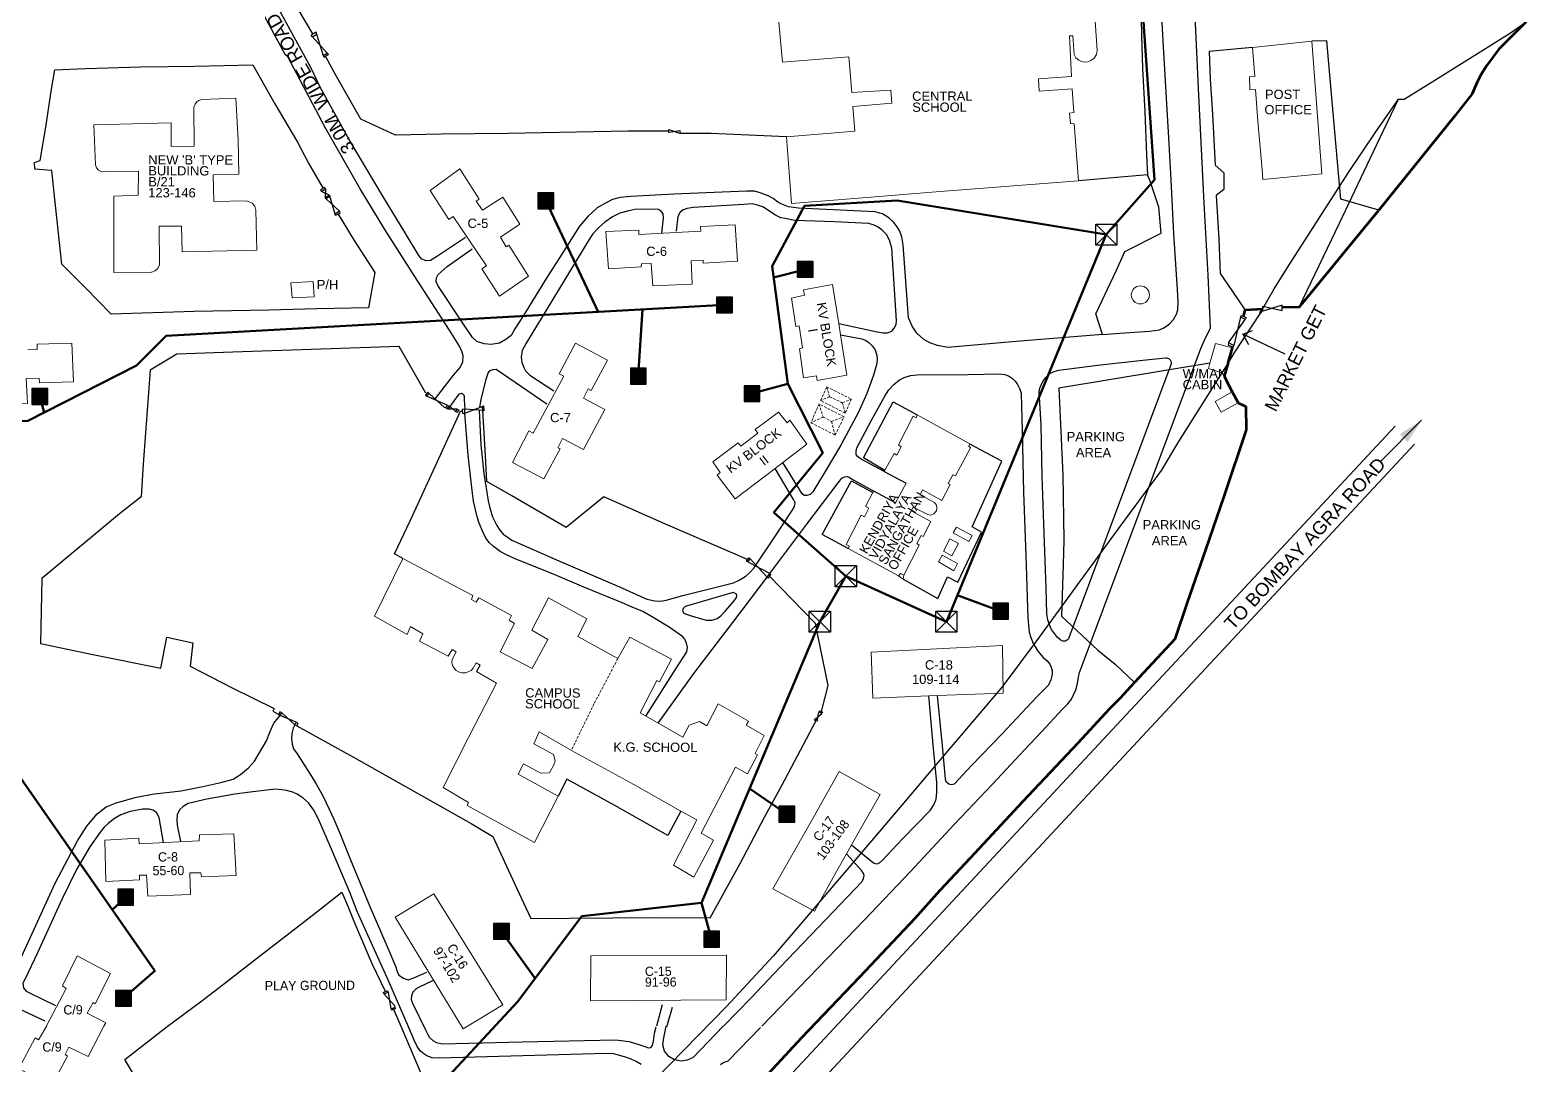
# Model space of a CAD drawing. Header units: millimetres. Extents: x 783 to 2788, y -521 to 1643.
# Drawn here: x 2505.5 to 2787.9, y -84.4 to 110.8 of the extents above; entities that cross this region are included whole.
import ezdxf

# ---------------------------------------------------------------- set-up
doc = ezdxf.new("R2010")
doc.units = ezdxf.units.MM
doc.linetypes.add('DASHDOTX2', pattern=[50.8, 25.4, -12.7, 0, -12.7])
doc.linetypes.add('DASHED', pattern=[0.75, 0.5, -0.25])
for name, color, linetype, lineweight in [('Boudary Wall', 6, 'DASHDOTX2', 60), ('Building', 1, 'Continuous', 9), ('Shed', 12, 'DASHED', 9), ('Water Supply Line', 5, 'Continuous', 50)]:
    doc.layers.add(name, color=color, linetype=linetype, lineweight=lineweight)
for name, color, linetype in [('Compound Wall', 203, 'Continuous'), ('Fencing', 7, 'FENCELINE3'), ('Gate', 3, 'Continuous'), ('Road', 7, 'Continuous'), ('Road Binding', 203, 'DASHDOTX2'), ('Text Building', 7, 'Continuous'), ('Text Road', 3, 'Continuous'), ('Valve', 17, 'Continuous'), ('Water Meter', 11, 'Continuous')]:
    doc.layers.add(name, color=color, linetype=linetype)
doc.styles.add('ROMAND', font='sanss___.ttf', dxfattribs={"height": 5})
doc.linetypes.add('FENCELINE3', pattern='A,0.5,-0.2,["X",Standard,S=0.1,R=0,X=-0.1,Y=-0.05],-0.25', length=0.95)

# ---------------------------------------------------------------- blocks, each defined once
blk = doc.blocks.new('ARROW1')
blk.add_line((-0.17, -0.06), (-4.44, -1.01))
blk.add_solid([(-4.44, -1.01), (-2.49, -1.01), (-2.65, -0.18)])
blk = doc.blocks.new('ACAD-Master Plan')
at = {"layer": 'Boudary Wall'}
for points in [[(358.43, 389.5), (355.65, 386.7), (353.3, 384.31), (350.96, 381.22), (349.85, 379.36), (349.11, 378), (348.24, 375.89), (345.05, 371.81), (330.61, 353.92)], [(315.56, 335.63), (317.15, 337.53), (324.25, 346.21), (330.61, 353.92)], [(305.07, 333.9), (305.38, 335.06)], [(308.25, 334.53), (308.7, 335.27), (305.38, 335.06)], [(315.56, 335.63), (312.37, 335.55)], [(302.18, 325.15), (302.98, 327.95)], [(302.18, 325.15), (301.45, 322.62), (302.87, 319.76), (304.08, 317.58)], [(304.08, 317.58), (305.54, 316.9), (305.55, 312.51), (301.35, 299.89), (297.97, 290.04), (294.41, 279.88), (292.11, 272.98), (284.51, 264.81)], [(106.99, 82.18), (112.93, 82.14), (121.86, 91.44), (136.41, 106.8), (145.79, 116.72), (158.84, 130.68), (172.78, 145.44), (176.33, 149.24), (181.72, 155.06), (189.34, 163.21), (205.95, 180.82), (210.66, 185.85), (221.71, 197.77), (232.64, 209.23), (243.1, 220.32), (247.78, 225.55), (253.53, 231.66), (263.47, 242.38), (273.86, 253.42), (279.81, 259.9), (281.83, 261.91), (284.51, 264.81)]]:
    blk.add_lwpolyline(points, dxfattribs=at)
at = {"layer": 'Building'}
for points in [[(217.29, 390.1), (218.02, 381.91), (230.55, 382.89), (231.13, 376.14), (238.47, 376.61), (238.66, 374.13), (231.33, 373.52), (231.69, 368.84), (218.82, 367.81), (219.74, 355.22), (230.08, 356.03), (247.79, 357.48), (273.94, 359.51)], [(277.1, 389.71), (277.43, 384.11), (277.33, 383.35), (276.88, 382.66), (276.26, 382.22), (275.67, 381.94), (275.04, 381.91), (274.52, 382.01), (273.97, 382.25), (273.45, 382.73), (273.1, 383.32), (272.88, 386.83), (272.22, 386.83), (272.59, 379.17), (266.36, 378.73), (266.5, 376.42), (272.7, 376.87), (273.02, 372.36), (272.23, 372.23), (272.41, 370.3), (273.13, 370.24), (273.94, 359.51)], [(317.96, 385.83), (319.85, 360.78), (308.75, 359.74), (308.57, 361.59), (307.8, 370.75), (307.37, 376.71), (306.28, 376.69), (306.24, 379.12), (307.19, 379.21), (306.77, 384.67)], [(317.96, 385.83), (306.77, 384.67)], [(229, 330.4), (230.21, 322.79), (224.59, 321.78), (224.48, 322.69), (222.03, 322.32), (221.24, 327.8), (221.81, 327.97), (221.19, 332.09), (220.53, 332), (219.73, 337.33), (222.18, 337.9), (222.03, 338.9), (227.49, 339.94), (228.66, 332.58)], [(229, 330.4), (228.66, 332.58)], [(71.25, 327.53), (66.31, 327.45), (66.25, 328.32), (59.82, 328.19), (60.34, 320.99), (66.8, 321.1), (66.8, 321.9), (68.59, 321.97), (68.92, 317.37), (75.48, 317.46), (75.24, 322.15), (77.72, 322.25), (77.74, 321.36), (84.18, 321.56), (83.85, 328.84), (77.31, 328.67), (77.31, 327.63), (75.57, 327.6)], [(302.98, 327.95), (299.8, 328.77), (298.74, 325.07)], [(302.18, 325.15), (302.98, 327.95)], [(298.74, 325.07), (298.45, 324.07), (301.01, 323.27)], [(301.01, 323.27), (302.18, 325.15)], [(302.94, 319.64), (299.74, 317.82), (300.83, 315.82), (304.08, 317.58)], [(216.64, 305.17), (209.09, 299.47), (205.67, 303.93), (206.27, 304.45), (204.91, 306.42), (209.64, 310.02), (210.18, 309.41), (213.37, 311.84), (212.9, 312.56), (217.27, 315.82), (218.89, 313.82), (219.44, 314.29), (222.65, 309.77), (218.13, 306.3)], [(243.47, 315.28), (243.28, 314.76), (242.7, 315.05), (239.93, 309.66), (240.42, 309.29), (239.63, 307.69), (239.12, 308.03), (237.25, 304.62)], [(240.92, 285.03), (243.86, 290.73), (243.4, 291.02), (244.24, 292.53), (244.61, 292.36), (246.06, 295.18), (242.33, 297.19), (242.73, 297.88), (245.48, 296.47), (246.06, 296.38), (246.6, 296.61), (247.09, 297.18), (247.2, 297.7), (247.11, 298.25), (246.71, 298.76), (244.01, 300.24), (244.46, 301.13), (248.09, 299.16), (249.7, 302.16), (249.3, 302.36), (250.21, 303.99), (250.67, 303.78), (253.54, 309.06), (253.2, 309.38), (253.42, 309.81), (243.47, 315.28)], [(216.64, 305.17), (218.13, 306.3)], [(237.25, 304.62), (241.36, 302.41)], [(241.36, 302.41), (239.4, 298.67)], [(230.46, 290.05), (230.68, 290.5), (230.08, 290.83), (232.9, 296.34), (233.54, 296.07), (234.31, 297.7), (233.73, 297.99), (235.12, 300.62)], [(235.28, 300.93), (235.12, 300.62)], [(239.4, 298.67), (235.28, 300.93)], [(175.66, 243.3), (171.19, 234.59), (158.48, 241.59), (158.74, 242.14), (153.98, 244.98), (158.74, 254.4), (164.04, 264.67), (160.26, 266.83), (160.94, 268.07), (160.19, 268.49), (159.66, 267.46), (159.24, 267.05), (158.67, 266.77), (158.18, 266.59), (157.5, 266.62), (156.88, 266.77), (156.44, 267.05), (156.03, 267.46), (155.72, 268), (155.61, 268.54), (155.64, 269.11), (156.42, 270.57), (155.65, 271.01), (154.94, 269.75), (149.49, 272.61), (150.14, 273.97), (147.81, 275.34), (147.14, 273.86), (141.02, 277.3), (146.36, 288.19)], [(186.95, 269.29), (179.4, 273.45), (181.1, 276.77), (173.88, 280.76), (170.72, 274.67), (173.73, 272.89), (170.8, 267.4), (164.74, 270.6), (167.46, 275.91), (166.41, 276.57), (166.87, 277.43), (160.7, 280.74), (160.19, 279.96), (159.32, 280.47), (159.6, 281.23), (155.61, 283.3), (146.36, 288.19)], [(230.46, 290.05), (239.94, 284.92)], [(239.94, 284.92), (240.29, 285.38), (240.92, 285.03)], [(239.94, 284.92), (240.85, 284.3)], [(240.85, 284.3), (240.92, 285.03)], [(198.86, 240.49), (201.85, 238.85), (197.43, 230.33), (201.27, 228.05), (205, 235.04), (202.68, 236.31), (209.15, 248.77), (211.42, 247.52), (213.33, 251.15), (212.9, 251.41), (214.58, 254.77), (211.18, 256.72), (211.61, 257.49), (205.86, 260.76), (203.75, 256.62), (202.35, 257.43), (200.43, 256.72), (199.19, 254.44), (191.15, 259.06), (194.31, 265.18), (194.79, 264.93), (197.07, 269.19), (189.19, 273.37), (186.95, 269.29)], [(247.29, 262.31), (259.72, 262.8), (259.55, 271.78), (234.79, 270.51), (235.11, 261.83), (245.69, 262.24)], [(245.69, 262.24), (247.29, 262.31)], [(178.17, 251.95), (172.11, 255.46), (171.06, 253.18), (174.81, 251.18), (175.12, 250), (174.95, 249.37), (174.07, 247.75), (172.41, 247.64), (169.12, 249.42), (168.15, 247.49), (175.66, 243.3)], [(198.86, 240.49), (189.97, 245.51), (178.17, 251.95)], [(231.08, 234.13), (236.47, 243.62), (228.71, 247.98), (223.78, 239.09), (216.21, 225.85), (224.05, 221.63), (228.53, 229.64), (230.14, 232.47)], [(230.14, 232.47), (231.08, 234.13)], [(79.11, 200), (77.56, 197.3), (76.92, 197.68), (73.87, 191.91), (79.96, 188.52), (83.03, 194.24), (82.58, 194.57), (83.3, 195.92), (86.94, 194.17), (89.93, 199.88), (90.25, 200.55), (86.78, 202.34), (87.88, 204.35), (88.26, 204.14), (91.16, 209.82), (84.89, 213.16), (82.07, 207.52), (82.81, 207.04), (79.1, 199.98)]]:
    blk.add_lwpolyline(points, dxfattribs=at)
for points in [[(114.84, 375.07), (115.24, 367.22), (115.39, 360.76), (110.52, 360.61), (110.66, 355.56), (116.75, 355.69), (117.36, 355.55), (117.9, 355.24), (118.42, 354.73), (118.6, 353.97), (118.8, 346.38), (104.67, 346.08), (104.59, 350.95), (100.36, 350.95), (100.4, 343.61), (100.1, 342.93), (99.58, 342.51), (98.87, 342.23), (91.81, 342.19), (91.8, 356.59), (96.4, 356.77), (96.45, 361.33), (89.98, 361.17), (89.37, 361.25), (88.92, 361.5), (88.54, 361.93), (88.35, 362.51), (88, 370.06), (102.6, 370.42), (102.63, 365.99), (106.98, 366.05), (106.92, 373.42), (107.12, 373.97), (107.44, 374.39), (107.82, 374.68), (108.39, 374.83)], [(157.13, 361.76), (151.51, 357.63), (155.03, 352.19), (155.87, 352.75), (162.13, 343.44), (161.29, 342.86), (164.6, 337.73), (170.06, 341.5), (166.34, 347.32), (165.89, 347.02), (164.81, 348.82), (168.44, 351.32), (165.24, 356.41), (161.41, 353.92), (160.23, 355.67), (160.74, 356.01)], [(209.1, 351.2), (202.58, 350.87), (202.6, 349.97), (190.94, 349.33), (190.9, 350.18), (184.65, 349.89), (185.2, 342.9), (191.35, 343.24), (191.39, 343.84), (193.24, 343.85), (193.54, 339.66), (200.96, 339.99), (200.77, 344.37), (203.03, 344.48), (203.05, 343.96), (209.55, 344.29)], [(129.41, 340.47), (125.22, 340.2), (125.44, 337.38), (129.62, 337.6)], [(178.93, 328.82), (184.98, 325.61), (181.92, 319.93), (181.35, 320.24), (180.47, 318.43), (184.49, 316.31), (180.46, 308.76), (176.49, 310.87), (175.64, 309.11), (176.03, 308.87), (172.99, 303.22), (167.03, 306.32), (170.13, 312.31), (170.99, 311.82), (176.74, 322.6), (175.88, 323.07)], [(250.87, 294.12), (253.84, 292.55), (253.23, 291.4), (250.24, 293.01)], [(249.63, 291.93), (251.29, 291.04), (250.01, 288.69), (248.43, 289.57)], [(248.19, 288.81), (251.09, 287.25), (250.37, 285.88), (247.47, 287.59)], [(114.43, 236.22), (107.96, 236.03), (107.91, 234.9), (96.54, 234.31), (96.49, 235.41), (90.09, 234.99), (90.25, 227.2), (96.63, 227.51), (96.65, 228.41), (97.95, 228.43), (98.19, 224.42), (106.28, 224.77), (106.11, 228.85), (108.2, 228.87), (108.36, 228.07), (114.87, 228.36)], [(152.23, 224.91), (165.26, 203.94), (157.73, 199.42), (144.9, 220.48)], [(207.46, 213.33), (207.42, 204.87), (181.81, 204.69), (181.82, 213.17)]]:
    blk.add_lwpolyline(points, close=True, dxfattribs=at)
at = {"layer": 'Building', "linetype": 'DASHED'}
blk.add_lwpolyline([(186.95, 269.29), (182.44, 260.73), (178.17, 251.95)], dxfattribs=at)
at = {"layer": 'Building'}
for start, end in [(90, 270), (270, 90)]:
    blk.add_arc((285.6, 337.95), 1.71, start, end, dxfattribs=at)
at = {"layer": 'Compound Wall'}
for points in [[(285.85, 397.12), (285.68, 393.02), (285.79, 387), (286.02, 380.69), (286.44, 372.53), (286.75, 364.3), (286.93, 360.59)], [(134.15, 353.22), (137.18, 348.22), (141.04, 342.17), (139.86, 335.48), (130.12, 335.34), (121.06, 335.09), (106.94, 334.8), (91.31, 334.34), (86.41, 339.3), (81.95, 343.78), (80.63, 356.04), (80.06, 361.44), (76.88, 361.68), (76.8, 362.94), (77.9, 363.33), (78.93, 369.61), (80.05, 376.76), (80.66, 380.44), (86.53, 380.72), (96.8, 381), (107.09, 381.14), (118.05, 381.39), (122.21, 374.01), (126.48, 366.79), (128.57, 362.8), (131.31, 358.06)], [(315.56, 335.63), (323.23, 351.51), (330.19, 366.2), (334.37, 374.88)], [(286.93, 360.59), (273.94, 359.51)], [(278.48, 330.45), (277.17, 334.39), (281.09, 342.61), (282.67, 346.16), (289.52, 349.58), (289.06, 354.5), (287.47, 359.45), (286.93, 360.59)], [(150.7, 319.37), (145.64, 328.22), (114.24, 327.13), (103.7, 326.74), (98.63, 323.76), (97.32, 306.02), (96.92, 299.85), (92.86, 296.6), (78.21, 284.4), (77.93, 272.15), (87.83, 270.09), (100.64, 267.49), (101.81, 273.33), (106.72, 272.3), (106.17, 267.85), (114.14, 263.8), (122.08, 259.86), (121.8, 259.4), (122.93, 258.74)], [(298.74, 325.07), (270.22, 320.34), (270.95, 304.01), (271.16, 291.65), (271.04, 287.06), (270.72, 277.29), (277.6, 270.87), (280.85, 268.27), (284.51, 264.81)], [(126.32, 256.63), (137.01, 250.69), (159.23, 238.18), (163.37, 235.73), (167.41, 226.85), (170.49, 220.22), (177.76, 220.3), (194.12, 220.42), (204.39, 220.34), (210.02, 230.59), (214.62, 239.33), (217.99, 245.49), (224.35, 257.51)]]:
    blk.add_lwpolyline(points, dxfattribs=at)
at = {"layer": 'Fencing', "linetype": 'FENCELINE3'}
for points in [[(129.38, 387.23), (125.61, 393.66), (119.62, 404.42), (112.4, 417.06), (109.47, 422.49), (106.2, 428.18), (99.65, 439.67), (93.27, 450.96), (90.07, 456.48), (99.92, 457.01), (117.63, 457.86), (138.53, 458.95), (148.21, 459.65), (153.07, 459.95), (157.15, 457.76), (169, 458.65), (189.71, 460.09), (191.01, 457.98), (193.6, 458.51), (197.29, 455.64), (201.58, 455.66)], [(306.77, 384.67), (305.42, 384.53), (298.57, 383.88), (298.77, 378.7), (299.25, 372.04), (299.7, 362.42), (301.38, 360.99), (301.39, 357.82), (299.92, 356.7), (300.42, 348.54), (300.67, 342.02), (302.88, 338.8), (305.38, 335.06)], [(330.61, 353.92), (323.44, 356.02), (322.5, 366.58), (320.83, 385.91), (317.96, 385.83)], [(196.57, 368.88), (188.85, 368.84), (166.21, 368.45), (153.57, 368.31), (144.99, 368.1), (138.44, 371.1), (133.77, 379.3), (131.75, 383.01)], [(218.82, 367.81), (204.54, 368.41), (198.9, 368.4)], [(237.35, 304.8), (233.33, 307.19), (238.95, 317.75), (243.47, 315.28)], [(146.36, 288.19), (144.77, 289.04), (147.81, 295.43), (153.53, 307.86), (157.25, 315.99), (157.6, 315.99)], [(211.41, 287.98), (196.38, 294.5), (184.3, 299.81), (177.16, 294.06), (166.93, 300.01), (162.21, 302.73), (161.98, 307.6), (161.45, 316.15)], [(240.85, 284.3), (247.35, 280.65), (249.21, 284.76), (251.14, 283.71), (255.6, 293.16), (253.82, 294.16), (259.46, 306.56), (253.56, 309.73)], [(230.46, 290.05), (225.52, 292.7), (231.07, 302.86), (235.12, 300.62)], [(215.6, 284.85), (224.23, 275.97), (224.65, 273.72), (226.58, 264.23), (225.35, 259.33)], [(198.86, 240.49), (196.36, 235.91), (186.37, 241.54), (177.3, 246.52), (175.66, 243.3)], [(144.56, 203.1), (146, 199.92), (154.47, 179.98), (116.68, 155.32), (93.84, 193.59), (101.87, 199.86), (108.41, 204.71), (113.08, 208.25), (118.72, 212.65), (129.25, 220.79), (134.83, 225.21), (135.97, 222.58), (137.1, 219.72), (140.52, 211.76), (143.06, 206.41)]]:
    blk.add_lwpolyline(points, dxfattribs=at)
at = {"layer": 'Gate'}
for points in [[(129.27, 386.69), (129.05, 387.01), (129.38, 387.23)], [(129.27, 386.69), (130.08, 387.19)], [(129.38, 387.23), (129.93, 387.59), (130.08, 387.19)], [(130.08, 387.19), (131.29, 383.15)], [(132.04, 383.61), (129.27, 386.69)], [(131.29, 383.15), (132.04, 383.61)], [(131.29, 383.15), (131.48, 382.86), (131.75, 383.01)], [(132.04, 383.61), (132.25, 383.3), (131.75, 383.01)], [(131.73, 357.96), (131.59, 358.23), (130.8, 357.74), (130.98, 357.5)], [(130.98, 357.5), (131.73, 357.96)], [(132.44, 356.8), (130.98, 357.5)], [(131.73, 357.96), (131.69, 356.35)], [(131.69, 356.35), (132.44, 356.8)], [(131.88, 356.08), (131.69, 356.35)], [(132.58, 356.56), (131.88, 356.08)], [(131.88, 356.08), (134.38, 353.73)], [(132.44, 356.8), (132.58, 356.56)], [(133.59, 353.22), (132.58, 356.56)], [(134.38, 353.73), (133.59, 353.22)], [(134.15, 353.22), (133.67, 352.96), (133.59, 353.22)], [(134.15, 353.22), (134.54, 353.43), (134.38, 353.73)], [(304.54, 333.76), (303.27, 328.42)], [(304.54, 333.76), (304.64, 334.08), (305.07, 333.9)], [(305.36, 333.31), (304.54, 333.76)], [(305.07, 333.9), (305.55, 333.7), (305.36, 333.31)], [(302.27, 328.88), (305.36, 333.31)], [(302.27, 328.88), (302.18, 328.54), (303.11, 328.06), (303.27, 328.42)], [(303.27, 328.42), (302.27, 328.88)], [(151.34, 319.33), (151.1, 319.62), (150.62, 319.03), (150.85, 318.82)], [(150.85, 318.82), (151.34, 319.33)], [(154.46, 316.61), (154.22, 316.69), (151.34, 319.33)], [(154.75, 317.16), (150.85, 318.82)], [(154.46, 316.61), (154.75, 317.16)], [(154.7, 316.47), (154.46, 316.61)], [(154.98, 317.03), (154.7, 316.47)], [(154.91, 316.35), (154.7, 316.47)], [(154.75, 317.16), (154.98, 317.03)], [(155.26, 316.87), (154.91, 316.35)], [(154.98, 317.03), (155.26, 316.87)], [(155.26, 316.87), (156.37, 315.87)], [(158.09, 315.63), (161.34, 316.9)], [(161.41, 316.16), (161.68, 316.1), (161.64, 316.92), (161.34, 316.9)], [(161.34, 316.9), (161.41, 316.16)], [(156.63, 316.36), (154.91, 316.35)], [(156.63, 316.36), (156.93, 316.28), (156.64, 315.76), (156.37, 315.87)], [(156.37, 315.87), (156.63, 316.36)], [(158.04, 316.36), (157.56, 316.32), (157.64, 315.59), (158.09, 315.63)], [(160.76, 316.2), (158.04, 316.36)], [(158.09, 315.63), (158.04, 316.36)], [(161.41, 316.16), (160.76, 316.2)], [(211.46, 287.56), (211.21, 287.71), (211.68, 288.32), (211.94, 288.11)], [(211.46, 287.56), (211.94, 288.11)], [(212.9, 286.79), (211.46, 287.56)], [(211.94, 288.11), (215.13, 284.66)], [(215.63, 285.33), (212.9, 286.79)], [(215.13, 284.66), (215.63, 285.33)], [(215.6, 284.85), (215.82, 285.16), (215.63, 285.33)], [(215.6, 284.85), (215.33, 284.47), (215.13, 284.66)], [(224.35, 257.51), (224.08, 257.69), (224.29, 257.94)], [(224.29, 257.94), (225.46, 258.94)], [(224.67, 257.67), (224.29, 257.94)], [(224.67, 257.67), (224.52, 257.4), (224.35, 257.51)], [(224.67, 257.67), (224.81, 258.99), (224.96, 259.22)], [(224.96, 259.22), (225.11, 259.45), (225.59, 259.2), (225.46, 258.94)], [(225.46, 258.94), (224.96, 259.22)], [(142.84, 205.94), (142.71, 206.26), (143.42, 206.57), (143.62, 206.33)], [(143.62, 206.33), (142.84, 205.94)], [(144.16, 203.2), (143.62, 206.33)], [(144.9, 203.49), (144.83, 203.73), (142.84, 205.94)], [(144.16, 203.2), (144.9, 203.49)], [(144.56, 203.1), (144.99, 203.26), (144.9, 203.49)], [(144.16, 203.2), (144.23, 202.97), (144.56, 203.1)]]:
    blk.add_lwpolyline(points, dxfattribs=at)
for points in [[(196.57, 369.19), (198.78, 368.39), (198.74, 368.92), (196.57, 368.63)], [(312.37, 335.55), (312.37, 335.99), (308.7, 334.87), (308.7, 335.82), (312.38, 335)]]:
    blk.add_lwpolyline(points, close=True, dxfattribs=at)
at = {"layer": 'Gate', "ltscale": 5}
for points in [[(123.51, 259.05), (123.14, 259.22), (122.93, 258.74), (123.22, 258.57)], [(123.17, 258.53), (123.51, 259.05), (125.99, 256.81), (126.24, 257.3), (123.22, 258.57)], [(126.24, 257.3), (126.54, 257.13), (126.32, 256.63), (125.99, 256.81)]]:
    blk.add_lwpolyline(points, dxfattribs=at)
at = {"layer": 'Road'}
for p, q in [((333.73, 313.19), (205.72, 175.85)), ((337.38, 309.78), (209.33, 172.4)), ((205.72, 175.85), (156.35, 125.3)), ((209.33, 172.4), (159.92, 121.81)), ((156.35, 125.3), (128.38, 96.67)), ((159.92, 121.81), (132.02, 93.23)), ((128.38, 96.67), (48.22, 9.22)), ((132.02, 93.23), (51.95, 5.88)), ((48.22, 9.22), (16.51, -27.09)), ((51.95, 5.88), (19.28, -31.51)), ((16.51, -27.09), (-15.72, -35.91)), ((19.28, -31.51), (-14.42, -40.74)), ((-15.72, -35.91), (-96.38, -57.15)), ((-14.42, -40.74), (-95.07, -61.97)), ((-96.38, -57.15), (-173.8, -78.77)), ((-95.07, -61.97), (-172.44, -83.59)), ((-173.8, -78.77), (-300.1, -114.53)), ((-172.44, -83.59), (-298.75, -119.35)), ((-300.1, -114.53), (-334.07, -123.94)), ((-298.75, -119.35), (-332.85, -128.79)), ((-334.07, -123.94), (-483.57, -157.94)), ((-726.24, -129.88), (-767.97, -138.04)), ((-658.79, -139.74), (-726.24, -129.88)), ((-332.85, -128.79), (-483.01, -162.94)), ((-726.12, -134.95), (-766.66, -142.88)), ((-659.51, -144.69), (-726.12, -134.95)), ((-767.97, -138.04), (-793.09, -146.85)), ((-601.8, -147.97), (-658.79, -139.74)), ((-766.66, -142.88), (-790.92, -151.39)), ((-793.09, -146.85), (-811.71, -158.37)), ((-602.61, -152.9), (-659.51, -144.69)), ((-547.98, -157.96), (-601.8, -147.97)), ((-790.92, -151.39), (-808.29, -162.13)), ((-548.44, -162.96), (-602.61, -152.9)), ((-483.57, -157.94), (-547.98, -157.96)), ((-811.71, -158.37), (-850.86, -210.06)), ((-808.29, -162.13), (-846.88, -213.07)), ((-483.01, -162.94), (-548.44, -162.96))]:
    blk.add_line(p, q, dxfattribs=at)
for points in [[(296.8, 327.36), (297, 327.83), (297.5, 328.95), (297.99, 329.95), (298.49, 330.94), (298.86, 331.73), (298.4, 341.67), (297.65, 355.25), (296.58, 376.99), (295.94, 390.6)], [(158.17, 348.81), (152.72, 345.12), (151.59, 344.47), (150.69, 344.39), (149.87, 344.77), (149.4, 345.36), (146.77, 349.64), (142.58, 356.56), (136.28, 367.17), (130.83, 377.06), (129.05, 380.77), (122.87, 392.04)], [(152.49, 318.37), (155.92, 322.81), (157.19, 324.26), (157.66, 325.33), (157.73, 326.48), (157.58, 327.13), (157.04, 328.28), (155.17, 331.27), (148.48, 341.63), (142.93, 350.3), (138.32, 357.97), (131.7, 369.53), (124.62, 382.89), (124.12, 383.33), (117.64, 395.4)], [(278.48, 330.45), (281.74, 330.72), (287.35, 331.13), (289.21, 331.38), (290.19, 331.8), (291.11, 332.48), (291.87, 333.32), (292.42, 334.33), (292.67, 335.13), (292.75, 336.57), (292.62, 338.94), (291.91, 349.48), (291.42, 359.69), (290.99, 367.63), (289.97, 384.79), (289.48, 394.03), (289.16, 394.88), (288.81, 395.41), (288.37, 395.9), (287.76, 396.41), (287.18, 396.77), (286.39, 397.17)], [(278.48, 330.45), (261.42, 329.07), (249.26, 328.01), (247.3, 328.39), (245.85, 328.89), (244.7, 329.53), (243.43, 330.75), (242.5, 332.02), (241.82, 333.62), (240.8, 347.39), (240.59, 348.91), (240.17, 349.96), (239.71, 350.81), (239.07, 351.65), (238.13, 352.49), (236.94, 353.25), (235.48, 353.63), (221.03, 354.34), (219.2, 354.59), (217.88, 355.1), (217.07, 355.52), (216.3, 356.15), (215.32, 356.66), (213.79, 357.21), (212.76, 357.51), (211.23, 357.55), (197.52, 356.94), (189.38, 356.54), (187.4, 356.33), (185.91, 355.95), (184.59, 355.28), (183.05, 354.36), (181.27, 352.72), (179.74, 350.95), (175.91, 344.92), (173.53, 341.21), (169.14, 334.04), (167.52, 331.55), (166.8, 330.29), (165.78, 329.53), (164.59, 328.86), (163.06, 328.57), (161.69, 328.7), (160.33, 329.17), (159.52, 329.89), (157.81, 332.42), (152.97, 339.72), (152.67, 340.48), (152.71, 341.2), (153.04, 341.83), (154.7, 343.3), (159.43, 346.66)], [(195.24, 349.63), (195.55, 352.43), (195.49, 353.26), (195.04, 353.79), (194.51, 354.15), (190.16, 354.05), (189.04, 353.83), (187.3, 353.36), (185.93, 352.7), (184.47, 351.7), (183.27, 350.62), (182.24, 349.49), (181.42, 348.19), (174.59, 337.04), (169.63, 328.87), (168.87, 327.47), (168.7, 326.22), (168.81, 325.2), (169.18, 324.25), (169.54, 323.59), (170.3, 322.81), (174.88, 319.86)], [(228.66, 332.58), (235.94, 330.96), (237.06, 330.76), (237.87, 330.76), (238.66, 331.1), (239.14, 331.68), (239.48, 332.34), (239.59, 333.12), (238.65, 346.78), (238.24, 348.31), (237.65, 349.36), (236.87, 350.19), (236.08, 350.75), (235.35, 351.11), (234.34, 351.44), (227.83, 351.76), (220.36, 351.99), (218.51, 352.35), (217.75, 352.52), (216.58, 353.08), (214.47, 354.52), (213.3, 354.91), (212.34, 355.13), (210.73, 355.03), (201.14, 354.48), (200.05, 354.29), (199.26, 354.04), (198.73, 353.57), (198.3, 352.76), (197.96, 349.99)], [(229, 330.4), (233.02, 329.63), (233.69, 329.38), (234.34, 328.94), (234.98, 328.35), (235.51, 327.6), (235.85, 326.5), (235.93, 325.84), (235.87, 325), (235.22, 322.81), (233.95, 319.34), (232.36, 315.8), (229.03, 309.58), (225.92, 304.3), (223.76, 300.79), (223.25, 300.27), (222.66, 300.07), (222.1, 300.1), (221.77, 300.41), (218.13, 306.3)], [(173.55, 317.34), (163.97, 323.85), (163.33, 323.83), (162.72, 323.64), (162.48, 323.32), (162.03, 321.98), (161.1, 318.27), (160.84, 316.71)], [(237.25, 304.62), (232.89, 306.96), (232.2, 307.42), (231.92, 307.82), (231.95, 308.44), (232.04, 309.07), (234.85, 314.28), (237.36, 318.84), (238.13, 320.06), (239.03, 321.06), (240.12, 321.91), (240.98, 322.36), (242.21, 322.76), (243.39, 322.87), (253.07, 322.91), (259.07, 323.08), (260.04, 322.94), (260.73, 322.65), (261.48, 322.2), (261.99, 321.66), (262.42, 321.01), (262.81, 320.3), (263.07, 319.39), (263.28, 312.25), (263.51, 300.7), (263.98, 288.75), (264.36, 277.01), (264.62, 274.3), (264.93, 273.27), (265.34, 272.17), (266.23, 270.69), (267.23, 269.52), (268, 268.87), (268.49, 268.24), (268.78, 267.67), (268.92, 266.96), (268.98, 266.28), (268.72, 265.31), (268.26, 264.27), (266.05, 262.06), (259.45, 255), (253.81, 249.18), (250.47, 245.58), (249.95, 245.46), (249.41, 245.58), (248.92, 246), (248.81, 246.57), (248.25, 252.84), (247.29, 262.31)], [(155.26, 316.87), (156.4, 318.45), (157.06, 319.29), (157.52, 319.38), (157.83, 319.18), (157.95, 318.84), (157.92, 318.16), (158.04, 316.36)], [(192.26, 258.42), (198.04, 267.58), (199.95, 270.55), (200.1, 271.36), (199.94, 272.23), (199.57, 272.95), (199.14, 273.48), (196.64, 275.2), (193.61, 277.07), (191.66, 278.16), (189.66, 279.01), (187.32, 280.04), (180.54, 282.8), (174.46, 285.38), (167.71, 288.09), (165.91, 288.86), (164.71, 289.52), (163.46, 290.47), (162.69, 291.16), (162, 292.04), (161.45, 293.22), (160.76, 294.87), (160.39, 296.08), (159.71, 299.04), (159.43, 301.02), (158.67, 307.71), (158.45, 310.86), (158.09, 315.63)], [(160.76, 316.2), (160.75, 316.11), (161.07, 309.63), (161.63, 304.23), (162.48, 299.09), (162.79, 297.74), (163.3, 296.04), (164.11, 294.41), (164.68, 293.51), (165.3, 292.8), (166.03, 292.26), (166.95, 291.64), (175.82, 287.78), (187.25, 282.84), (192.42, 280.54), (193.91, 280.18), (195.07, 280.14), (196.06, 280.3), (199.19, 281.19), (206.78, 283.08), (208.77, 283.59), (209.88, 284.08), (211.19, 284.91), (211.95, 285.58), (212.64, 286.38), (212.9, 286.79)], [(213.01, 286.95), (213.51, 287.71), (216.35, 291.92), (219.89, 297.26), (220.28, 297.98), (220.4, 298.68), (220.09, 299.32), (216.64, 305.17)], [(215.63, 285.33), (222.6, 294.68), (228.54, 302.48), (229.24, 303.34), (229.75, 303.62), (230.24, 303.65), (230.61, 303.53), (231.07, 303.25), (235.28, 300.93)], [(237.25, 304.62), (241.36, 302.41)], [(239.4, 298.67), (235.28, 300.93)], [(194.56, 257.1), (201.46, 266.75), (208.83, 276.37), (215.13, 284.66)], [(214.14, 199.88), (233.56, 220.07), (242.2, 229.13), (250.51, 238.01), (257.7, 245.6), (263.71, 252.09), (267.01, 255.55), (270.84, 259.67), (271.91, 260.74), (272.57, 261.64), (272.99, 262.44), (273.41, 263.42), (273.69, 264.33), (273.91, 265.74), (274.06, 266.5)], [(231.08, 234.13), (234.88, 230.97), (235.34, 230.66), (235.83, 230.57), (236.37, 230.77), (236.89, 231.25), (240.69, 235.27), (245.89, 240.64), (246.63, 241.72), (247.06, 242.74), (247.2, 244.09), (247.17, 245.88), (246.57, 252.34), (245.69, 262.24)], [(73.7, 211.62), (80.74, 226.91), (84.92, 234.89), (86.72, 237.69), (88.62, 239.97), (90.33, 241.3), (92.22, 242.06), (96.09, 243.12), (99.39, 243.78), (101.75, 244.01), (104.52, 244.31), (108.58, 245.15), (112.02, 245.91), (114.3, 246.55), (115.73, 247.42), (117.24, 248.68), (118.33, 249.93), (120.61, 253.76), (121.31, 255.55), (121.7, 256.43), (122.01, 257.08), (123.17, 258.53), (123.18, 258.54)], [(125.99, 256.81), (125.67, 256.13), (125.41, 255.17), (125.35, 254.19), (125.46, 253.15), (125.68, 252.25), (126.39, 251.29), (128.87, 247.45), (129.85, 245.82), (131.16, 243.53), (132.47, 240.89), (133.33, 239), (134.58, 236.03), (136.49, 231.31), (140.1, 222.47), (143.52, 214.61), (144.96, 211.26), (145.27, 210.24), (145.62, 209.52), (146.47, 208.99), (147.36, 208.64), (148.44, 209.02), (150.87, 210.07)], [(191.35, 192.67), (190.41, 193.24), (189.31, 193.73), (188.22, 194.12), (187.09, 194.45), (186.1, 194.67), (184.83, 194.76), (153.23, 193.86), (151.88, 193.94), (150.89, 194.3), (150.14, 194.79), (149.62, 195.28), (149.06, 196.09), (148.48, 197.27), (147.44, 199.75), (143.69, 208.33), (137.74, 221.54), (136.42, 225.04), (132.88, 233.29), (130.45, 238.98), (129.55, 240.7), (128.57, 242.05), (127.49, 243.03), (126.42, 243.7), (125.58, 244.07), (124.39, 244.41), (123.51, 244.52), (122.28, 244.63), (117.5, 244.05), (114.66, 243.68), (109.33, 242.73), (105.81, 241.93), (104.85, 241.4), (104.18, 240.76), (103.75, 239.77), (103.71, 238.89), (103.77, 237.83), (104.36, 234.76)], [(101.14, 234.57), (100.32, 239.3), (99.87, 240.21), (99.14, 240.7), (98.44, 240.85), (97.17, 240.85), (94.89, 240.43), (93.08, 239.83), (91.91, 239.14), (90.71, 238.19), (89.97, 237.47), (89.21, 236.56), (87.25, 233.79), (84.76, 229.5), (81.99, 223.8), (77.38, 213.75), (75.02, 208.84), (74.63, 208), (74.71, 207.17), (75.21, 206.53), (76.1, 206.07), (80.75, 203.81)], [(206.89, 199.93), (212.04, 205.17), (217.53, 210.96), (226.31, 220.09), (233.06, 227.19), (233.34, 227.76), (233.43, 228.35), (233.31, 228.72), (233, 229.26), (230.14, 232.47)], [(152.09, 208.53), (149.31, 207.23), (148.73, 206.85), (148.26, 206.33), (147.96, 205.62), (147.92, 204.95), (148.15, 204.24), (150.64, 199.24), (151.05, 198.31), (151.41, 197.74), (151.99, 197.2), (152.71, 196.83), (153.76, 196.58), (168.86, 196.97), (186.54, 197.33), (189.08, 196.99), (190.94, 196.45), (192.21, 196.01), (192.76, 195.8), (193.2, 195.9), (193.5, 196.25), (193.67, 197.06), (193.89, 198.61), (194.18, 199.8)], [(195.31, 203.92), (194.23, 199.92)], [(197.18, 203.45), (196.15, 199.71)], [(78.85, 200.86), (73.86, 203.19), (73.01, 203.08), (72.31, 202.86), (71.84, 202.23), (70.76, 199.94)], [(206.3, 192.69), (206.77, 192.96), (207.22, 193.19), (207.79, 193.35), (213.91, 199.65)], [(206.82, 199.92), (201.15, 193.99), (200.06, 193.47), (198.92, 193.29), (197.65, 193.52), (196.6, 194.19), (195.78, 195.17), (195.46, 196.37), (195.6, 197.69), (196.09, 199.88)]]:
    blk.add_lwpolyline(points, dxfattribs=at)
blk.add_lwpolyline([(272.12, 273.22, -0.518535), (270.54, 272.81), (269.98, 273.27), (268.84, 274.79), (268.44, 275.64), (268.12, 276.61), (267.95, 277.75), (267.8, 282.64), (267.42, 292.93), (267.05, 303.76), (266.85, 313.44), (266.52, 319.64), (266.65, 320.34), (266.98, 321.23), (267.36, 321.91), (267.8, 322.45), (268.52, 323.11), (269.31, 323.51), (270.18, 323.74), (277.49, 324.66), (286.06, 325.64), (290.32, 326.06, -0.555281), (291.35, 324.72), (272.12, 273.22)], format="xyb", dxfattribs=at)
at = {"layer": 'Road', "ltscale": 5}
blk.add_lwpolyline([(274.06, 266.5), (296.8, 327.36)], dxfattribs=at)
at = {"layer": 'Road'}
blk.add_lwpolyline([(208.71, 281.78), (199.65, 279.16), (199.27, 278.76), (199.18, 278.29), (199.4, 277.89), (200.61, 277.44), (203.63, 276.53), (204.78, 276.53), (205.68, 276.88), (206.42, 277.37), (207.26, 278.28), (208.89, 280.17), (209.32, 280.82), (209.43, 281.22), (209.3, 281.55)], close=True, dxfattribs=at)
at = {"layer": 'Road Binding'}
for points in [[(308.25, 334.53), (310.84, 339.11), (313.81, 343.81), (324.9, 361.03), (330.04, 368.73), (334.37, 374.88), (335.4, 374.93), (341.19, 378.46), (348.75, 383.22), (355.5, 387.42), (358.43, 389.5)], [(308.25, 334.53), (303.28, 326.93), (302.18, 325.15)], [(302.18, 325.15), (301.01, 323.27)], [(301.01, 323.27), (299.49, 320.83), (292.83, 310.25), (289.51, 304.8), (289.03, 304.11), (288.31, 303.17), (287.42, 301.91), (281.74, 294.26), (273.73, 283.31), (265.97, 272.64), (259.54, 263.97), (256.35, 260.27), (247.72, 250.15), (240.57, 241.63), (231.27, 230.66), (223.99, 222.18), (216.25, 213.09), (207.46, 203.65), (191.34, 187.11), (175.25, 169.09), (161.12, 153.04)]]:
    blk.add_lwpolyline(points, dxfattribs=at)
at = {"layer": 'Shed'}
for points in [[(225.24, 318.02), (226.42, 320.6)], [(226.42, 320.6), (226.93, 318.71)], [(226.42, 320.6), (231.04, 318.26)], [(224.93, 317.36), (223.41, 313.82)], [(224.93, 317.36), (225.71, 314.88)], [(229.66, 314.94), (224.93, 317.36)], [(226.93, 318.71), (225.24, 318.02)], [(229.86, 315.63), (225.24, 318.02)], [(226.93, 318.71), (229.33, 317.59)], [(229.33, 317.59), (231.04, 318.26)], [(229.33, 317.59), (229.86, 315.63)], [(231.04, 318.26), (229.86, 315.63)], [(225.71, 314.88), (223.41, 313.82)], [(223.41, 313.82), (227.98, 311.48)], [(225.71, 314.88), (227.27, 314.08)], [(227.27, 314.08), (229.66, 314.94)], [(227.27, 314.08), (227.98, 311.48)], [(227.98, 311.48), (229.66, 314.94)]]:
    blk.add_lwpolyline(points, dxfattribs=at)
at = {"layer": 'Text Building', "ltscale": 5}
for p, q in [((304.93, 330.54), (306.77, 331.22)), ((312.95, 326.75), (304.93, 330.54))]:
    blk.add_line(p, q, dxfattribs=at)
blk.add_lwpolyline([(304.93, 330.54), (306.04, 328.6)], dxfattribs=at)
at = {"layer": 'Text Road', "xscale": 2.486439367884645, "yscale": 2.492337120685335, "zscale": 2.494487660619709, "rotation": 212.7179249218667}
blk.add_blockref('ARROW1', (330.76, 306.21), dxfattribs=at)
at = {"layer": 'Text Building', "style": 'ROMAND'}
for s, rotation, p in [('CENTRAL', 0.0686, (242.51, 374.59)), ('POST', 359.9476, (309.12, 374.95)), ('SCHOOL', 0.0823, (242.53, 372.51)), ('OFFICE', 359.9478, (309.02, 372.04)), ('BUILDING', 359.9019, (98.29, 360.51)), ("NEW 'B' TYPE", 359.9046, (98.29, 362.58)), ('B/21', 359.8992, (98.29, 358.44)), ('123-146', 359.8964, (98.28, 356.37)), ('C-5', 359.8108, (158.56, 350.6)), ('C-6', 359.9216, (192.3, 345.31)), ('P/H', 359.8084, (130.09, 339.04)), ('KV BLOCK', 279.4744, (224.48, 336.39)), ('I', 279.4763, (222.87, 331.46)), ('W/MAN', 0.0044, (293.58, 322.23)), ('CABIN', 0.0106, (293.59, 320.15)), ('C-7', 359.872, (174.15, 313.92)), ('KV BLOCK', 37.1576, (208.26, 304.18)), ('PARKING', 359.8197, (271.69, 310.33)), ('AREA', 359.8417, (273.43, 307.32)), ('II', 37.1504, (214.53, 305.62)), ('KENDRIYA', 60.6264, (233.95, 288.9)), ('VIDYALAYA', 60.6151, (235.76, 287.87)), ('SANGATHAN', 60.6029, (237.56, 286.84)), ('OFFICE', 60.5927, (239.37, 285.8)), ('PARKING', 359.8197, (286.04, 293.7)), ('AREA', 359.8417, (287.77, 290.69)), ('C-18', 359.8409, (244.91, 267.24)), ('109-114', 359.8498, (242.48, 264.52)), ('CAMPUS', 359.7789, (169.45, 261.96)), ('SCHOOL', 359.7616, (169.43, 259.9)), ('K.G. SCHOOL', 359.7584, (186.08, 251.73))]:
    blk.add_text(s, height=1.75, rotation=rotation, dxfattribs=at).set_placement(p)
at = {"layer": 'Text Building'}
for s, rotation, p in [('C-17', 53.7315, (225.07, 234.62)), ('103-108', 53.7315, (225.72, 231.12)), ('C-8', 0.3093, (100.13, 230.98)), ('55-60', 0.3093, (99.11, 228.39)), ('97-102', 301.7534, (151.99, 214.14)), ('C-16', 301.7534, (154.61, 214.79)), ('C-15', 0.3093, (192.05, 209.39)), ('91-96', 0.3093, (192.06, 207.35)), ('PLAY GROUND', 0.3093, (120.29, 206.67)), ('C/9', 0.3093, (82.27, 202.11)), ('C/9', 0.3093, (78.3, 195.09))]:
    blk.add_text(s, height=1.75, rotation=rotation, dxfattribs=at).set_placement(p)
at = {"layer": 'Text Building', "ltscale": 5, "insert": (308.93, 316.84), "char_height": 2.5, "attachment_point": 1, "rotation": 63.4163}
blk.add_mtext('MARKET GET', dxfattribs=at)
at = {"layer": 'Text Road', "style": 'ROMAND'}
blk.add_text('3.0M. WIDE ROAD', height=2.5, rotation=119.8824, dxfattribs=at).set_placement((137.43, 365.51))
at = {"layer": 'Text Road', "linetype": 'Continuous', "style": 'ROMAND'}
blk.add_text('TO BOMBAY AGRA ROAD', height=2.5, rotation=47.1165, dxfattribs=at).set_placement((303.07, 274.53))
blk = doc.blocks.new('v')
at = {"layer": 'Valve'}
blk.add_lwpolyline([(2, -2), (-2, -2), (-2, 2), (2, 2)], close=True, dxfattribs=at)
for points in [[(2, 2), (-2, -2)], [(2, -2), (-2, 2)]]:
    blk.add_lwpolyline(points, dxfattribs=at)

msp = doc.modelspace()

# ---------------------------------------------------------------- hatches: boundary and pattern name
at = {"layer": 'Water Meter'}
for points in [[(2604.37, 80.06), (2601.37, 80.06), (2601.37, 77.06), (2604.37, 77.06)], [(2653.34, 67.13), (2650.34, 67.13), (2650.34, 64.13), (2653.34, 64.13)], [(2638.08, 60.41), (2635.08, 60.41), (2635.08, 57.41), (2638.08, 57.41)], [(2621.82, 46.97), (2618.82, 46.97), (2618.82, 43.97), (2621.82, 43.97)], [(2508.83, 43.13), (2505.83, 43.13), (2505.83, 40.13), (2508.83, 40.13)], [(2643.28, 43.67), (2640.28, 43.67), (2640.28, 40.67), (2643.28, 40.67)], [(2690.23, 2.59), (2687.23, 2.59), (2687.23, -0.41), (2690.23, -0.41)], [(2649.85, -35.72), (2646.85, -35.72), (2646.85, -38.72), (2649.85, -38.72)], [(2525.04, -51.37), (2522.04, -51.37), (2522.04, -54.37), (2525.04, -54.37)], [(2596, -57.84), (2593, -57.84), (2593, -60.84), (2596, -60.84)], [(2635.67, -59.3), (2632.67, -59.3), (2632.67, -62.3), (2635.67, -62.3)], [(2524.62, -70.47), (2521.62, -70.47), (2521.62, -73.47), (2524.62, -73.47)]]:
    msp.add_hatch(color=256, dxfattribs=at).paths.add_polyline_path(points)

# ---------------------------------------------------------------- linework, layer by layer
for points in [[(2604.37, 77.06), (2601.37, 80.06)], [(2653.34, 64.13), (2650.34, 67.13)], [(2638.08, 57.41), (2635.08, 60.41)], [(2621.82, 43.97), (2618.82, 46.97)], [(2508.83, 40.13), (2505.83, 43.13)], [(2643.28, 40.67), (2640.28, 43.67)], [(2690.23, -0.41), (2687.23, 2.59)], [(2649.85, -38.72), (2646.85, -35.72)], [(2525.04, -54.37), (2522.04, -51.37)], [(2596, -60.84), (2593, -57.84)], [(2635.67, -62.3), (2632.67, -59.3)], [(2524.62, -73.47), (2521.62, -70.47)]]:
    msp.add_lwpolyline(points, dxfattribs=at)
for points in [[(2601.37, 77.06), (2604.37, 77.06), (2604.37, 80.06), (2601.37, 80.06)], [(2650.34, 64.13), (2653.34, 64.13), (2653.34, 67.13), (2650.34, 67.13)], [(2635.08, 57.41), (2638.08, 57.41), (2638.08, 60.41), (2635.08, 60.41)], [(2618.82, 43.97), (2621.82, 43.97), (2621.82, 46.97), (2618.82, 46.97)], [(2505.83, 40.13), (2508.83, 40.13), (2508.83, 43.13), (2505.83, 43.13)], [(2640.28, 40.67), (2643.28, 40.67), (2643.28, 43.67), (2640.28, 43.67)], [(2687.23, -0.41), (2690.23, -0.41), (2690.23, 2.59), (2687.23, 2.59)], [(2646.85, -38.72), (2649.85, -38.72), (2649.85, -35.72), (2646.85, -35.72)], [(2522.04, -54.37), (2525.04, -54.37), (2525.04, -51.37), (2522.04, -51.37)], [(2593, -60.84), (2596, -60.84), (2596, -57.84), (2593, -57.84)], [(2632.67, -62.3), (2635.67, -62.3), (2635.67, -59.3), (2632.67, -59.3)], [(2521.62, -73.47), (2524.62, -73.47), (2524.62, -70.47), (2521.62, -70.47)]]:
    msp.add_lwpolyline(points, close=True, dxfattribs=at)
at = {"layer": 'Water Supply Line'}
for points in [[(2715.64, 113.21), (2717.81, 82.54), (2708.68, 72.19)], [(2612.73, 57.59), (2602.87, 78.56)], [(2659.52, 7.71), (2645.93, 19.74), (2655.16, 30.99), (2648.57, 44.05), (2645.57, 66.26), (2651.71, 77.61)], [(2708.68, 72.19), (2669.18, 78.64), (2651.71, 77.61)], [(2708.68, 72.19), (2678.48, -0.88), (2659.52, 7.71)], [(2645.87, 64.07), (2651.84, 65.63)], [(2397.78, 36.97), (2424.13, 35.43), (2461.95, 35.69), (2505.09, 37.04), (2525.56, 47.47), (2531.18, 53.09), (2636.58, 58.91)], [(2621.1, 58.05), (2620.32, 45.47)], [(2648.57, 44.05), (2641.78, 42.17)], [(2508.17, 38.61), (2507.33, 41.63)], [(2499.22, 36.86), (2497.23, -21.2), (2529.04, -66.8), (2523.12, -71.97)], [(2659.52, 7.71), (2654.6, -0.88)], [(2680.54, 4.12), (2688.73, 1.09)], [(2654.6, -0.88), (2632.23, -53.96), (2634.17, -60.8)], [(2641.33, -32.37), (2648.35, -37.22)], [(2521, -55.28), (2523.54, -52.87)], [(2532.02, -142.52), (2544.08, -137.61), (2554.03, -119.52), (2597.53, -72.67), (2609.69, -56.47), (2632.23, -53.96)], [(2600.84, -68.26), (2594.5, -59.34)]]:
    msp.add_lwpolyline(points, dxfattribs=at)

# ---------------------------------------------------------------- block references
for name, p in [('ACAD-Master Plan', (2429.51, -277.14)), ('v', (2708.68, 72.19)), ('v', (2659.52, 7.71)), ('v', (2654.6, -0.88)), ('v', (2678.48, -0.88))]:
    msp.add_blockref(name, p, dxfattribs=at)

doc.saveas('drawing.dxf')
